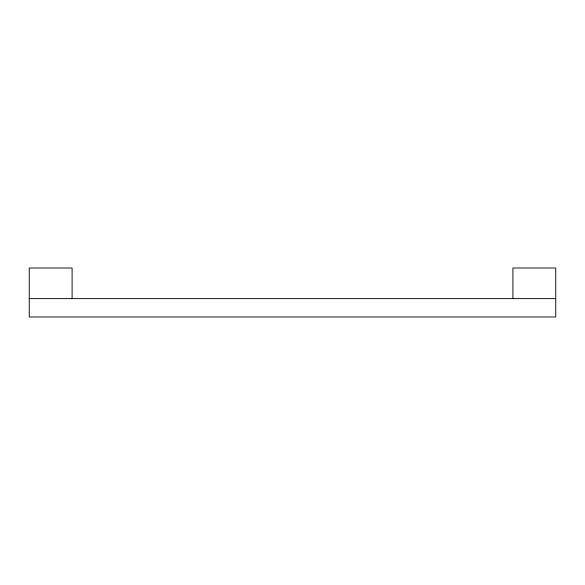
<?xml version="1.0" encoding="UTF-8"?>
<svg xmlns="http://www.w3.org/2000/svg" width="585" height="585" viewBox="0 0 585 585"><rect width="100%" height="100%" fill="white"/><g stroke="black" fill="none" stroke-linecap="round" stroke-linejoin="round"><path stroke-width="0.88" d="M29.25 298.621L555.75 298.621M512.899 298.621L512.899 268.01L555.75 268.01L555.75 316.99L29.25 316.99L29.25 268.01L72.101 268.01L72.101 298.621"/></g></svg>
